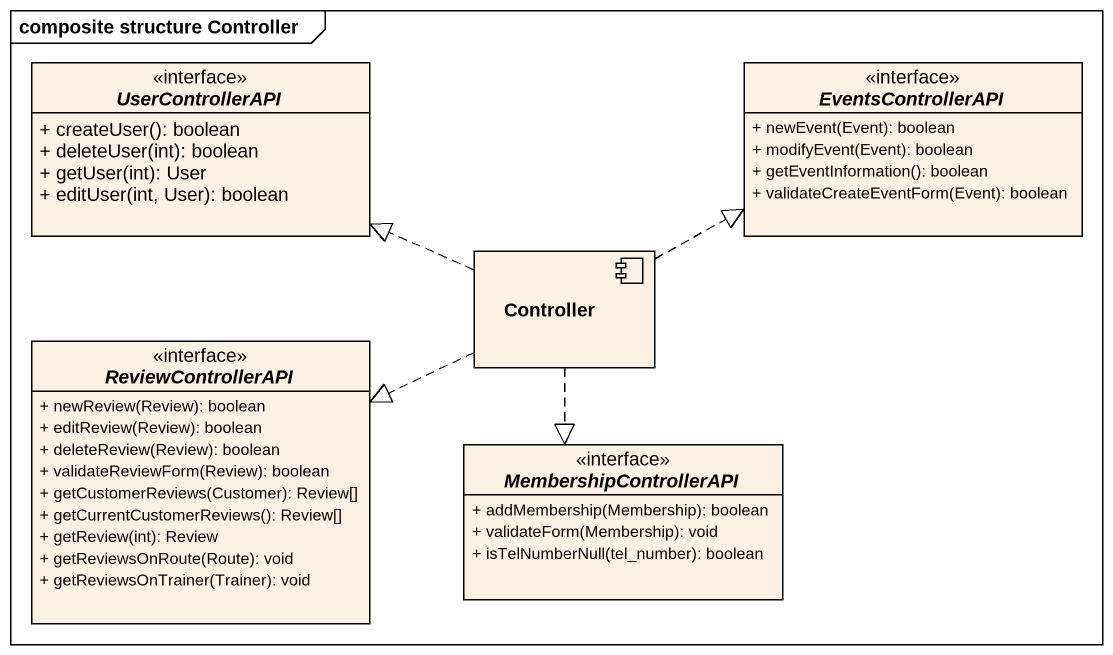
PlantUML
@startuml
mainframe composite structure Controller
allowmixing
hide circle
hide empty members
skinparam classAttributeIconSize 0
interface UserControllerAPI {
  + createUser(): boolean
  + deleteUser(int): boolean
  + getUser(int): User
  + editUser(int, User): boolean
}
interface EventsControllerAPI {
  + newEvent(Event): boolean
  + modifyEvent(Event): boolean
  + getEventInformation(): boolean
  + validateCreateEventForm(Event): boolean
}
component Controller
interface ReviewControllerAPI {
  + newReview(Review): boolean
  + editReview(Review): boolean
  + deleteReview(Review): boolean
  + validateReviewForm(Review): boolean
  + getCustomerReviews(Customer): Review[]
  + getCurrentCustomerReviews(): Review[]
  + getReview(int): Review
  + getReviewsOnRoute(Route): void
  + getReviewsOnTrainer(Trainer): void
}
interface MembershipControllerAPI {
  + addMembership(Membership): boolean
  + validateForm(Membership): void
  + isTelNumberNull(tel_number): boolean
}
Controller .left.|> UserControllerAPI
Controller .left.|> UserControllerAPI
Controller .right.|> EventsControllerAPI
Controller .left.|> ReviewControllerAPI
Controller ..|> MembershipControllerAPI
@enduml
